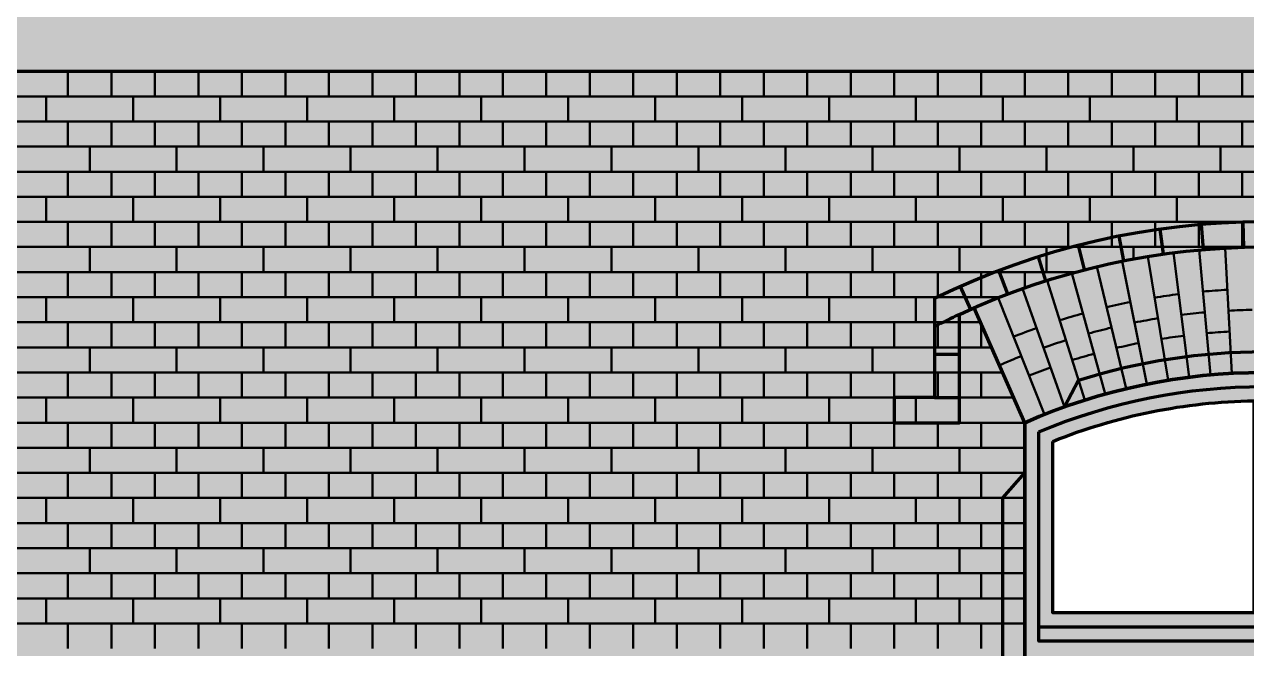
# Model space of a CAD drawing. Header units: millimetres. Extents: x 26 to 140, y 301 to 425.
# Drawn here: x 60.05 to 90.49, y 354.5 to 370.04 of the extents above; entities that cross this region are included whole.
import ezdxf

# ---------------------------------------------------------------- set-up
doc = ezdxf.new("R2010")
doc.units = ezdxf.units.MM
doc.linetypes.add('Volllinie', pattern=[0])
for name, color, linetype, lineweight, true_color in [('Fenster', 178, 'Continuous', 70, 0x000000), ('Rot', 178, 'Continuous', 70, 0x000000), ('Schwarz', 178, 'Continuous', 70, 0x000000), ('Zeichnung', 178, 'Continuous', 25, 0x000000)]:
    doc.layers.add(name, color=color, linetype=linetype, lineweight=lineweight, true_color=true_color)

# ---------------------------------------------------------------- blocks, each defined once
blk = doc.blocks.new('$GROUP$4')
at = {"layer": 'Fenster', "linetype": 'ByBlock', "lineweight": -2}
h = blk.add_hatch(color=0, dxfattribs=at)
edge = h.paths.add_edge_path(flags=0)
edge.add_arc((1.887321e-10, -6.075649656526845), 14.12569444517331, 91.01408768441712, 111.85463813492771, ccw=False)
edge.add_line((-0.2499999999950656, 8.047832334763697), (-0.24999999999505, 2.762544788655))
edge.add_line((-0.24999999999505, 2.762544788655), (-5.258333333335, 2.762544788655))
edge.add_line((-5.258333333335, 2.762544788655), (-5.258333333334998, 7.034848965262998))
edge = h.paths.add_edge_path(flags=0)
edge.add_arc((1.886842e-10, -6.075649656527265), 14.12569444517373, 68.1453618667224, 88.98591231707388, ccw=False)
edge.add_line((5.258333333334989, 7.034848965414406), (5.258333333335, 2.762544788655))
edge.add_line((5.258333333335, 2.762544788655), (0.2500000000049498, 2.762544788655))
edge.add_line((0.2500000000049498, 2.762544788655), (0.2500000000049594, 8.0478323347702))
h.paths.add_polyline_path([(-5.258333333335, 1.2125447886551), (-0.5999999999949601, 1.2125447886551), (-0.59999999999496, -7.549955211370701), (-5.258333333335, -7.5499552113707)], flags=0)
h.paths.add_polyline_path([(0.60000000000502, 1.2125447886551), (5.258333333335, 1.2125447886551), (5.258333333335, -7.549955211370701), (0.6000000000050196, -7.5499552113707)], flags=0)
edge = h.paths.add_edge_path(flags=0)
edge.add_line((-5.958333333335, -8.7499552113707), (5.958333333335, -8.7499552113707))
edge.add_line((5.958333333335, -8.7499552113707), (5.9583333333256, 7.500044788799901))
edge.add_arc((4.08972e-11, -6.075649659124306), 14.82569444755184, 66.30346752874787, 113.6965324714537)
edge.add_line((-5.958333333267677, 7.500044788724518), (-5.958333333335, -8.749955211370702))
at = {"layer": 'Fenster', "color": 0, "linetype": 'ByBlock', "lineweight": -2, "flags": 128}
for points in [[(-5.958333333335, -8.7499552113707), (5.958333333335, -8.7499552113707), (5.9583333333256, 7.5000447887999, 0.20979020974032), (-5.9583333332438, 7.5000447886701)], [(-5.258333333335, 7.034848965263, -0.09118553228414), (-0.24999999999505, 8.0478323347637), (-0.24999999999505, 2.762544788655), (-5.258333333335, 2.762544788655)], [(0.25000000000495, 8.0478323347702, -0.09118553228344), (5.258333333335, 7.0348489654144), (5.258333333335, 2.762544788655), (0.25000000000495, 2.762544788655)]]:
    blk.add_lwpolyline(points, format="xyb", close=True, dxfattribs=at)
blk.add_lwpolyline([(-5.608333333335, 7.2694740555302, -0.20158764920949), (5.608333333335, 7.2694740556888), (5.608333333335, 2.0625447886551), (-5.608333333335, 2.0625447886551), (-5.608333333335, 7.2694740555302)], format="xyb", dxfattribs=at)
at = {"layer": 'Fenster', "flags": 128}
for points in [[(-5.608333333335, 2.4125447886551), (5.608333333335, 2.4125447886551)], [(-5.608333333335, -7.8999552113708), (-0.24999999999505, -7.8999552113708)], [(0.25000000000495, -7.8999552113708), (5.608333333335, -7.8999552113708)]]:
    blk.add_lwpolyline(points, dxfattribs=at)
at = {"layer": 'Fenster', "color": 0, "linetype": 'ByBlock', "lineweight": -2, "flags": 128}
for points in [[(-5.608333333335, 1.5625447886551), (-0.24999999999505, 1.5625447886551), (-0.24999999999505, -8.2499552113707), (-5.608333333335, -8.2499552113707), (-5.608333333335, 1.5625447886551)], [(0.25000000000495, 1.5625447886551), (5.608333333335, 1.5625447886551), (5.608333333335, -8.2499552113707), (0.25000000000495, -8.2499552113707), (0.25000000000495, 1.5625447886551)]]:
    blk.add_lwpolyline(points, dxfattribs=at)
for points in [[(-5.258333333335, 1.2125447886551), (-0.59999999999496, 1.2125447886551), (-0.59999999999496, -7.5499552113707), (-5.258333333335, -7.5499552113707)], [(0.60000000000502, 1.2125447886551), (5.258333333335, 1.2125447886551), (5.258333333335, -7.5499552113707), (0.60000000000502, -7.5499552113707)]]:
    blk.add_lwpolyline(points, close=True, dxfattribs=at)
blk = doc.blocks.new('$GROUP$b')
at = {"layer": 'Rot'}
h = blk.add_hatch(color=256, dxfattribs=at)
edge = h.paths.add_edge_path(flags=0)
edge.add_line((-9.2083333333336, -2.4999313436065), (-7.5833333333346, -2.4999313436065))
edge.add_line((-7.5833333333346, -2.4999313436065), (-7.5833333333346, 0.1946073569635298))
edge.add_arc((1e-15, -16.07562578795034), 17.9506944443472, 65.0104168894481, 114.9895831105519, ccw=False)
edge.add_line((7.583333333334608, 0.1946073569635232), (7.5833333333346, -2.4999313436065))
edge.add_line((7.5833333333346, -2.4999313436065), (9.2083333333336, -2.4999313436065))
edge.add_line((9.2083333333336, -2.4999313436065), (9.2083333333336, -1.8749313436165))
edge.add_line((9.2083333333336, -1.8749313436165), (8.2083333333346, -1.8749313436065))
edge.add_line((8.2083333333346, -1.8749313436065), (8.2083333333346, 0.5880979249035401))
edge.add_arc((-3.1e-15, -16.0756257879507), 18.57569444434417, 63.77574316589259, 116.2242568340938)
edge.add_line((-8.208333333332625, 0.5880979249095049), (-8.2083333333346, 0.58810022902352))
edge.add_line((-8.2083333333346, 0.58810022902352), (-8.2083333333346, -1.8749313436065))
edge.add_line((-8.2083333333346, -1.8749313436065), (-9.2083333333336, -1.8749313436165))
edge.add_line((-9.2083333333336, -1.8749313436165), (-9.2083333333336, -2.4999313436065))
at = {"layer": 'Schwarz', "color": 0, "linetype": 'ByBlock', "lineweight": -2, "flags": 128}
blk.add_lwpolyline([(-9.2083333333336, -2.4999313436065), (-7.5833333333346, -2.4999313436065), (-7.5833333333346, 0.19460735696353, -0.22159929223293), (7.5833333333346, 0.19460735696353), (7.5833333333346, -2.4999313436065), (9.2083333333336, -2.4999313436065), (9.2083333333336, -1.8749313436165), (8.2083333333346, -1.8749313436065), (8.2083333333346, 0.58809792490354, 0.23293044444483), (-8.2083333333346, 0.58809792491353), (-8.2083333333346, 0.58810022902352), (-8.2083333333346, -1.8749313436065), (-9.2083333333336, -1.8749313436165)], format="xyb", close=True, dxfattribs=at)
for points in [[(-0.5014182995316, 1.8680642094635), (-0.5188764785546, 2.4928203314635)], [(0.5014182151289, 1.8680613629735), (0.5188764735295, 2.4928203316035)], [(-3.4880527543116, 1.5329192637535), (-3.6094986977316, 2.1460081464935)], [(-2.4992713901446, 1.7002286880435), (-2.5862902936706, 2.3191432132235)], [(-1.5026897616166, 1.8120591553235), (-1.5550100019626, 2.4348676680135)], [(1.5026896867976, 1.8120583224235), (1.5550099969799, 2.4348676684335)], [(2.4992716615365, 1.7002306526335), (2.5862902887711, 2.3191432139135)], [(3.4880530754123, 1.5329209089635), (3.6094986929555, 2.1460081474335)], [(-4.4659478398006, 1.3106530579335), (-4.6214417507956, 1.9160028274235)], [(4.4659481736537, 1.3106543761435), (4.6214417461824, 1.9160028286135)], [(-5.4299046085546, 1.0341237676235), (-5.6189611490046, 1.6298451093635)], [(5.4299036767874, 1.0341208463935), (5.6189611445908, 1.6298451107635)], [(-6.3769145242676, 0.70419444644352), (-6.5989436051486, 1.2884280989035)], [(6.3769147684554, 0.70419510114353), (6.5989436009679, 1.2884281004935)], [(-7.3040219421016, 0.32189481095352), (-7.5583305653266, 0.89281736853353)], [(7.304020237008, 0.32189099320352), (7.5583305614099, 0.89281737028352)], [(-8.2083333333346, -0.79159801027647), (-7.5833333333346, -0.79159801027647)], [(7.5833333333346, -0.79159801027647), (8.2083333333346, -0.79159801027647)], [(-8.2083333333346, -1.8749313436065), (-7.5833333333346, -1.8749313436065)], [(8.2083333333346, -1.8749313436065), (7.5833333333346, -1.8749313436065)]]:
    blk.add_lwpolyline(points, dxfattribs=at)
for points in [[(-7.5833333333346, 0.19460735696353, 0.0096937379801), (-8.2083333333343, -0.11158197307712)], [(8.2083333333343, -0.11158197307717, 0.0096937379801), (7.5833333333346, 0.19460735696353)]]:
    blk.add_lwpolyline(points, format="xyb", dxfattribs=at)

msp = doc.modelspace()

# ---------------------------------------------------------------- hatches: boundary and pattern name
at = {"layer": 'Rot', "linetype": 'Volllinie', "lineweight": 70, "true_color": 0xcc3300}
h = msp.add_hatch(color=22, dxfattribs=at)
edge = h.paths.add_edge_path(flags=0)
edge.add_line((84.96596666661401, 343.87500000001), (84.96596666661401, 360.12500000001))
edge.add_arc((90.92429999992899, 346.5493055556329), 14.82569444438, 66.30346752314699, 113.6965324768685, ccw=False)
edge.add_line((96.88263333324215, 360.1250000000158), (96.88263333328399, 343.87500000001))
edge.add_line((96.88263333328399, 343.87500000001), (84.96596666661401, 343.87500000001))
edge = h.paths.add_edge_path(flags=0)
edge.add_line((87.13263333328399, 377.91666666668), (87.13263333328399, 393.54166666668))
edge.add_arc((90.924299999949, 382.3527777783834), 11.81388888832744, 71.27961839525898, 108.72038160474091, ccw=False)
edge.add_line((94.71596666661402, 393.54166666668), (94.71596666661401, 377.91666666668))
edge.add_line((94.71596666661401, 377.91666666668), (87.13263333328399, 377.91666666668))
edge = h.paths.add_edge_path(flags=0)
edge.add_line((82.25763333328399, 404.16666666671), (82.25763333328399, 411.97916666672))
edge.add_arc((85.236799999944, 405.1913194445243), 7.41284722219529, 66.30346752313602, 113.69653247686401, ccw=False)
edge.add_line((88.215966666604, 411.9791666667201), (88.215966666604, 404.16666666671))
edge.add_line((88.215966666604, 404.16666666671), (82.25763333328399, 404.16666666671))
edge = h.paths.add_edge_path(flags=0)
edge.add_line((92.54929999994397, 404.1666666667), (92.54929999994397, 411.97916666671))
edge.add_arc((95.52846666661898, 405.1913194445719), 7.412847222148506, 66.30346752285061, 113.69653247714939, ccw=False)
edge.add_line((98.507633333294, 411.9791666667099), (98.507633333294, 404.1666666667))
edge.add_line((98.507633333294, 404.1666666667), (92.54929999994397, 404.1666666667))
h.paths.add_polyline_path([(41.63263333328399, 336.54166666667), (140.215966666614, 336.54166666667), (140.215966666614, 404.16666666662), (105.007633333294, 404.16666666662), (105.007633333294, 415.41666666666), (95.63263333314399, 424.79166666681), (85.13263333339398, 424.79166666681), (75.757633333294, 415.41666666666), (75.757633333294, 404.16666666662), (41.63263333328399, 404.16666666662)], flags=0)

# ---------------------------------------------------------------- linework, layer by layer
at = {"layer": 'Schwarz', "flags": 128}
msp.add_lwpolyline([(41.63263333328399, 368.87500000003), (140.215966666614, 368.87500000003)], dxfattribs=at)
at = {"layer": 'Schwarz', "color": 178, "linetype": 'Volllinie', "lineweight": 70, "ltscale": 2.8, "true_color": 0x000000, "flags": 128}
msp.add_lwpolyline([(84.96596666664402, 360.12500000001), (83.710053040704, 362.98652161696)], dxfattribs=at)
at = {"layer": 'Schwarz', "color": 178, "linetype": 'Volllinie', "lineweight": 70, "true_color": 0x000000, "flags": 128}
msp.add_lwpolyline([(85.95699545982399, 360.51809581692), (86.305722338664, 361.18435441852, -0.15404719098515), (95.54287766189401, 361.18435441833), (95.89160454040399, 360.51809581683)], format="xyb", dxfattribs=at)
at = {"layer": 'Schwarz', "flags": 128}
msp.add_lwpolyline([(84.96596666661401, 343.87500000001), (84.96596666661401, 360.12500000001, -0.2097902097905), (96.88263333324397, 360.12500000002), (96.88263333328399, 343.87500000001)], format="xyb", close=True, dxfattribs=at)
at = {"layer": 'Schwarz', "color": 178, "linetype": 'Volllinie', "lineweight": 70, "true_color": 0x000000, "flags": 128}
msp.add_lwpolyline([(84.96596666661401, 345.12500000001), (84.42429999995397, 345.75000000001), (84.42429999995397, 358.25000000002), (84.96596666661401, 358.87500000001)], dxfattribs=at)
at = {"layer": 'Zeichnung', "color": 1, "linetype": 'Volllinie', "lineweight": 50, "true_color": 0xff0000, "flags": 128}
for points in [[(61.13263333328399, 368.25000000002), (61.13263333328399, 368.87500000003)], [(62.21596666661401, 368.25000000002), (62.21596666661401, 368.87500000003)], [(63.29929999994397, 368.25000000002), (63.29929999994397, 368.87500000003)], [(64.38263333328399, 368.25000000002), (64.38263333328399, 368.87500000003)], [(65.46596666661401, 368.25000000002), (65.46596666661401, 368.87500000003)], [(66.54929999995397, 368.25000000002), (66.54929999995397, 368.87500000003)], [(67.63263333328399, 368.25000000002), (67.63263333328399, 368.87500000003)], [(68.71596666661401, 368.25000000002), (68.71596666661401, 368.87500000003)], [(69.79929999995397, 368.25000000002), (69.79929999995397, 368.87500000003)], [(70.88263333328399, 368.25000000002), (70.88263333328399, 368.87500000003)], [(71.96596666661401, 368.25000000002), (71.96596666661401, 368.87500000003)], [(73.04929999995397, 368.25000000002), (73.04929999995397, 368.87500000003)], [(74.13263333328399, 368.25000000002), (74.13263333328399, 368.87500000003)], [(75.21596666661401, 368.25000000002), (75.21596666661401, 368.87500000003)], [(76.29929999995397, 368.25000000002), (76.29929999995397, 368.87500000003)], [(77.38263333328399, 368.25000000002), (77.38263333328399, 368.87500000003)], [(78.46596666661401, 368.25000000002), (78.46596666661401, 368.87500000003)], [(79.54929999995397, 368.25000000002), (79.54929999995397, 368.87500000003)], [(80.63263333328399, 368.25000000002), (80.63263333328399, 368.87500000003)], [(81.71596666661401, 368.25000000002), (81.71596666661401, 368.87500000003)], [(82.79929999995397, 368.25000000002), (82.79929999995397, 368.87500000003)], [(83.88263333328399, 368.25000000002), (83.88263333328399, 368.87500000003)], [(84.96596666661401, 368.25000000002), (84.96596666661401, 368.87500000003)], [(86.04929999995397, 368.25000000002), (86.04929999995397, 368.87500000003)], [(87.13263333328399, 368.25000000002), (87.13263333328399, 368.87500000003)], [(88.21596666661401, 368.25000000002), (88.21596666661401, 368.87500000003)], [(89.29929999995397, 368.25000000002), (89.29929999995397, 368.87500000003)], [(90.38263333328399, 368.25000000002), (90.38263333328399, 368.87500000003)], [(140.215966666614, 368.25000000002), (41.63263333328399, 368.25000000002)], [(60.59096666661401, 368.25000000002), (60.59096666661401, 367.62500000002)], [(62.75763333328399, 368.25000000002), (62.75763333328399, 367.62500000002)], [(64.92429999995397, 368.25000000002), (64.92429999995397, 367.62500000002)], [(67.09096666661401, 368.25000000002), (67.09096666661401, 367.62500000002)], [(69.25763333328399, 368.25000000002), (69.25763333328399, 367.62500000002)], [(71.42429999995397, 368.25000000002), (71.42429999995397, 367.62500000002)], [(73.59096666661401, 368.25000000002), (73.59096666661401, 367.62500000002)], [(75.75763333328399, 368.25000000002), (75.75763333328399, 367.62500000002)], [(77.92429999995397, 368.25000000002), (77.92429999995397, 367.62500000002)], [(80.09096666661401, 368.25000000002), (80.09096666661401, 367.62500000002)], [(82.25763333328399, 368.25000000002), (82.25763333328399, 367.62500000002)], [(84.42429999995397, 368.25000000002), (84.42429999995397, 367.62500000002)], [(86.59096666661401, 368.25000000002), (86.59096666661401, 367.62500000002)], [(88.75763333328399, 368.25000000002), (88.75763333328399, 367.62500000002)], [(41.63263333328399, 367.62500000002), (140.215966666614, 367.62500000002)], [(61.13263333328399, 367.00000000002), (61.13263333328399, 367.62500000002)], [(62.21596666661401, 367.00000000002), (62.21596666661401, 367.62500000002)], [(63.29929999994397, 367.00000000002), (63.29929999994397, 367.62500000002)], [(64.38263333328399, 367.00000000003), (64.38263333328399, 367.62500000002)], [(65.46596666661401, 367.00000000003), (65.46596666661401, 367.62500000002)], [(66.54929999995397, 367.00000000003), (66.54929999995397, 367.62500000002)], [(67.63263333328399, 367.00000000003), (67.63263333328399, 367.62500000002)], [(68.71596666661401, 367.00000000003), (68.71596666661401, 367.62500000002)], [(69.79929999995397, 367.00000000003), (69.79929999995397, 367.62500000002)], [(70.88263333328399, 367.00000000003), (70.88263333328399, 367.62500000002)], [(71.96596666661401, 367.00000000003), (71.96596666661401, 367.62500000002)], [(73.04929999995397, 367.00000000003), (73.04929999995397, 367.62500000002)], [(74.13263333328399, 367.00000000003), (74.13263333328399, 367.62500000002)], [(75.21596666661401, 367.00000000003), (75.21596666661401, 367.62500000002)], [(76.29929999995397, 367.00000000003), (76.29929999995397, 367.62500000002)], [(77.38263333328399, 367.00000000003), (77.38263333328399, 367.62500000002)], [(78.46596666661401, 367.00000000003), (78.46596666661401, 367.62500000002)], [(79.54929999995397, 367.00000000002), (79.54929999995397, 367.62500000002)], [(80.63263333328399, 367.00000000002), (80.63263333328399, 367.62500000002)], [(81.71596666661401, 367.00000000002), (81.71596666661401, 367.62500000002)], [(82.79929999995397, 367.00000000003), (82.79929999995397, 367.62500000002)], [(83.88263333328399, 367.00000000003), (83.88263333328399, 367.62500000002)], [(84.96596666661401, 367.00000000002), (84.96596666661401, 367.62500000002)], [(86.04929999995397, 367.00000000002), (86.04929999995397, 367.62500000002)], [(87.13263333328399, 367.00000000002), (87.13263333328399, 367.62500000002)], [(88.21596666661401, 367.00000000002), (88.21596666661401, 367.62500000002)], [(89.29929999995397, 367.00000000002), (89.29929999995397, 367.62500000002)], [(90.38263333328399, 367.00000000002), (90.38263333328399, 367.62500000002)], [(41.63263333328399, 367.00000000002), (140.215966666614, 367.00000000002)], [(61.67429999994397, 367.00000000002), (61.67429999994397, 366.37500000002)], [(63.84096666661401, 367.00000000002), (63.84096666661401, 366.37500000002)], [(66.00763333328399, 367.00000000002), (66.00763333328399, 366.37500000002)], [(68.17429999994397, 367.00000000002), (68.17429999994397, 366.37500000002)], [(70.34096666661401, 367.00000000002), (70.34096666661401, 366.37500000002)], [(72.50763333328399, 367.00000000002), (72.50763333328399, 366.37500000002)], [(74.67429999994397, 367.00000000002), (74.67429999994397, 366.37500000002)], [(76.84096666661401, 367.00000000002), (76.84096666661401, 366.37500000002)], [(79.00763333328399, 367.00000000002), (79.00763333328399, 366.37500000002)], [(81.17429999994397, 367.00000000002), (81.17429999994397, 366.37500000002)], [(83.34096666661401, 367.00000000002), (83.34096666661401, 366.37500000002)], [(85.50763333328399, 367.00000000002), (85.50763333328399, 366.37500000001)], [(87.67429999994397, 367.00000000002), (87.67429999994397, 366.37500000001)], [(89.84096666661401, 367.00000000002), (89.84096666661401, 366.37500000001)], [(41.63263333328399, 366.37500000002), (140.215966666614, 366.37500000002)], [(61.13263333328399, 365.75000000002), (61.13263333328399, 366.37500000002)], [(62.21596666661401, 365.75000000002), (62.21596666661401, 366.37500000002)], [(63.29929999994397, 365.75000000002), (63.29929999994397, 366.37500000002)], [(64.38263333328399, 365.75000000002), (64.38263333328399, 366.37500000002)], [(65.46596666661401, 365.75000000002), (65.46596666661401, 366.37500000002)], [(66.54929999995397, 365.75000000002), (66.54929999995397, 366.37500000002)], [(67.63263333328399, 365.75000000002), (67.63263333328399, 366.37500000002)], [(68.71596666661401, 365.75000000002), (68.71596666661401, 366.37500000002)], [(69.79929999995397, 365.75000000002), (69.79929999995397, 366.37500000002)], [(70.88263333328399, 365.75000000002), (70.88263333328399, 366.37500000002)], [(71.96596666661401, 365.75000000002), (71.96596666661401, 366.37500000002)], [(73.04929999995397, 365.75000000002), (73.04929999995397, 366.37500000002)], [(74.13263333328399, 365.75000000002), (74.13263333328399, 366.37500000002)], [(75.21596666661401, 365.75000000002), (75.21596666661401, 366.37500000002)], [(76.29929999995397, 365.75000000002), (76.29929999995397, 366.37500000002)], [(77.38263333328399, 365.75000000002), (77.38263333328399, 366.37500000002)], [(78.46596666661401, 365.75000000002), (78.46596666661401, 366.37500000002)], [(79.54929999995397, 365.75000000002), (79.54929999995397, 366.37500000002)], [(80.63263333328399, 365.75000000002), (80.63263333328399, 366.37500000002)], [(81.71596666661401, 365.75000000002), (81.71596666661401, 366.37500000002)], [(82.79929999995397, 365.75000000002), (82.79929999995397, 366.37500000002)], [(83.88263333328399, 365.75000000002), (83.88263333328399, 366.37500000002)], [(84.96596666661401, 365.75000000002), (84.96596666661401, 366.37500000002)], [(86.04929999995397, 365.75000000002), (86.04929999995397, 366.37500000002)], [(87.13263333328399, 365.75000000002), (87.13263333328399, 366.37500000002)], [(88.21596666661401, 365.75000000002), (88.21596666661401, 366.37500000002)], [(89.29929999995397, 365.75000000002), (89.29929999995397, 366.37500000002)], [(90.38263333328399, 365.75000000002), (90.38263333328399, 366.37500000002)], [(140.215966666614, 365.75000000002), (41.63263333328399, 365.75000000002)], [(60.59096666661401, 365.75000000002), (60.59096666661401, 365.12500000002)], [(62.75763333328399, 365.75000000002), (62.75763333328399, 365.12500000002)], [(64.92429999995397, 365.75000000002), (64.92429999995397, 365.12500000002)], [(67.09096666661401, 365.75000000002), (67.09096666661401, 365.12500000002)], [(69.25763333328399, 365.75000000002), (69.25763333328399, 365.12500000002)], [(71.42429999995397, 365.75000000002), (71.42429999995397, 365.12500000002)], [(73.59096666661401, 365.75000000002), (73.59096666661401, 365.12500000002)], [(75.75763333328399, 365.75000000002), (75.75763333328399, 365.12500000002)], [(77.92429999995397, 365.75000000002), (77.92429999995397, 365.12500000002)], [(80.09096666661401, 365.75000000002), (80.09096666661401, 365.12500000002)], [(82.25763333328399, 365.75000000002), (82.25763333328399, 365.12500000002)], [(84.42429999995397, 365.75000000002), (84.42429999995397, 365.12500000002)], [(86.59096666661401, 365.75000000002), (86.59096666661401, 365.12500000002)], [(88.75763333328399, 365.75000000002), (88.75763333328399, 365.12500000002)], [(41.63263333328399, 365.12500000002), (140.215966666614, 365.12500000002)], [(61.13263333328399, 364.50000000002), (61.13263333328399, 365.12500000002)], [(62.21596666661401, 364.50000000002), (62.21596666661401, 365.12500000002)], [(63.29929999994397, 364.50000000002), (63.29929999994397, 365.12500000002)], [(64.38263333328399, 364.50000000002), (64.38263333328399, 365.12500000002)], [(65.46596666661401, 364.50000000002), (65.46596666661401, 365.12500000002)], [(66.54929999995397, 364.50000000002), (66.54929999995397, 365.12500000002)], [(67.63263333328399, 364.50000000002), (67.63263333328399, 365.12500000002)], [(68.71596666661401, 364.50000000002), (68.71596666661401, 365.12500000002)], [(69.79929999995397, 364.50000000002), (69.79929999995397, 365.12500000003)], [(70.88263333328399, 364.50000000002), (70.88263333328399, 365.12500000003)], [(71.96596666661401, 364.50000000002), (71.96596666661401, 365.12500000003)], [(73.04929999995397, 364.50000000002), (73.04929999995397, 365.12500000003)], [(74.13263333328399, 364.50000000002), (74.13263333328399, 365.12500000003)], [(75.21596666661401, 364.50000000002), (75.21596666661401, 365.12500000003)], [(76.29929999995397, 364.50000000002), (76.29929999995397, 365.12500000003)], [(77.38263333328399, 364.50000000002), (77.38263333328399, 365.12500000003)], [(78.46596666661401, 364.50000000002), (78.46596666661401, 365.12500000003)], [(79.54929999995397, 364.50000000002), (79.54929999995397, 365.12500000002)], [(80.63263333328399, 364.50000000002), (80.63263333328399, 365.12500000002)], [(81.71596666661401, 364.50000000002), (81.71596666661401, 365.12500000002)], [(82.79929999995397, 364.50000000002), (82.79929999995397, 365.12500000002)], [(83.88263333328399, 364.50000000002), (83.88263333328399, 365.12500000002)], [(84.96596666661401, 364.50000000002), (84.96596666661401, 365.12500000003)], [(86.04929999995397, 364.50000000002), (86.04929999995397, 365.12500000003)], [(87.13263333328399, 364.50000000002), (87.13263333328399, 365.12500000003)], [(88.21596666661401, 364.50000000002), (88.21596666661401, 365.12500000003)], [(89.29929999995397, 364.50000000002), (89.29929999995397, 365.12500000003)], [(90.38263333328399, 364.50000000002), (90.38263333328399, 365.12500000003)], [(41.63263333328399, 364.50000000002), (140.215966666614, 364.50000000002)], [(61.67429999994397, 364.50000000002), (61.67429999994397, 363.87500000002)], [(63.84096666661401, 364.50000000002), (63.84096666661401, 363.87500000002)], [(66.00763333328399, 364.50000000002), (66.00763333328399, 363.87500000002)], [(68.17429999994397, 364.50000000002), (68.17429999994397, 363.87500000002)], [(70.34096666661401, 364.50000000002), (70.34096666661401, 363.87500000002)], [(72.50763333328399, 364.50000000002), (72.50763333328399, 363.87500000002)], [(74.67429999994397, 364.50000000002), (74.67429999994397, 363.87500000002)], [(76.84096666661401, 364.50000000002), (76.84096666661401, 363.87500000002)], [(79.00763333328399, 364.50000000002), (79.00763333328399, 363.87500000002)], [(81.17429999994397, 364.50000000002), (81.17429999994397, 363.87500000002)], [(83.34096666661401, 364.50000000002), (83.34096666661401, 363.87500000002)], [(85.50763333328399, 364.50000000001), (85.50763333328399, 363.87500000001)], [(87.67429999994397, 364.50000000002), (87.67429999994397, 364.20340125256)], [(89.59312870494398, 361.31511176299), (89.31254020877401, 364.42749510077)], [(89.84096666661401, 364.50000000002), (89.84096666661401, 364.46728543165)], [(90.12490768326398, 361.35343294236), (89.95640960723398, 364.47388697959)], [(88.010858876714, 361.0859118043), (87.39675462506398, 364.14998323191)], [(88.53542000644399, 361.18126872163), (88.03188461302398, 364.26543843687)], [(89.06307062954397, 361.25770293602), (88.670755217014, 364.35798228771)], [(41.63263333328399, 363.87500000002), (86.22851215692401, 363.87500000002)], [(61.13263333328399, 363.25000000002), (61.13263333328399, 363.87500000002)], [(62.21596666661401, 363.25000000002), (62.21596666661401, 363.87500000002)], [(63.29929999994397, 363.25000000002), (63.29929999994397, 363.87500000002)], [(64.38263333328399, 363.25000000002), (64.38263333328399, 363.87500000002)], [(65.46596666661401, 363.25000000002), (65.46596666661401, 363.87500000002)], [(66.54929999995397, 363.25000000002), (66.54929999995397, 363.87500000002)], [(67.63263333328399, 363.25000000002), (67.63263333328399, 363.87500000002)], [(68.71596666661401, 363.25000000002), (68.71596666661401, 363.87500000002)], [(69.79929999995397, 363.25000000002), (69.79929999995397, 363.87500000002)], [(70.88263333328399, 363.25000000002), (70.88263333328399, 363.87500000002)], [(71.96596666661401, 363.25000000002), (71.96596666661401, 363.87500000002)], [(73.04929999995397, 363.25000000002), (73.04929999995397, 363.87500000002)], [(74.13263333328399, 363.25000000002), (74.13263333328399, 363.87500000002)], [(75.21596666661401, 363.25000000003), (75.21596666661401, 363.87500000002)], [(76.29929999995397, 363.25000000003), (76.29929999995397, 363.87500000002)], [(77.38263333328399, 363.25000000003), (77.38263333328399, 363.87500000002)], [(78.46596666661401, 363.25000000003), (78.46596666661401, 363.87500000002)], [(79.54929999995397, 363.25000000002), (79.54929999995397, 363.87500000002)], [(80.63263333328399, 363.25000000002), (80.63263333328399, 363.87500000002)], [(81.71596666661401, 363.25000000002), (81.71596666661401, 363.87500000002)], [(82.79929999995397, 363.25000000002), (82.79929999995397, 363.87500000002)], [(83.88263333328399, 363.25000000002), (83.88263333328399, 363.87500000002)], [(84.96596666661401, 363.87500000002), (84.96596666661401, 363.4823242922)], [(86.97371324385398, 360.83894924088), (86.140996097494, 363.85096544169)], [(87.49006429570397, 360.97176104731), (86.76618662459401, 364.01176598347)], [(86.46246950801401, 360.68766417081), (85.52199157120401, 363.66778956201)], [(84.342906400814, 363.25000000002), (41.63263333328399, 363.25000000002)], [(60.59096666661401, 363.25000000002), (60.59096666661401, 362.62500000002)], [(62.75763333328399, 363.25000000002), (62.75763333328399, 362.62500000002)], [(64.92429999995397, 363.25000000002), (64.92429999995397, 362.62500000002)], [(67.09096666661401, 363.25000000002), (67.09096666661401, 362.62500000002)], [(69.25763333328399, 363.25000000002), (69.25763333328399, 362.62500000002)], [(71.42429999995397, 363.25000000002), (71.42429999995397, 362.62500000002)], [(73.59096666661401, 363.25000000002), (73.59096666661401, 362.62500000002)], [(75.75763333328399, 363.25000000002), (75.75763333328399, 362.62500000002)], [(77.92429999995397, 363.25000000002), (77.92429999995397, 362.62500000002)], [(80.09096666661401, 363.25000000002), (80.09096666661401, 362.62500000002)], [(82.25763333328399, 363.25000000002), (82.25763333328399, 362.62500000002)], [(85.457948377214, 360.33045412113), (84.30573358017398, 363.23528798349)], [(85.95699545982399, 360.51809581692), (84.90997356507398, 363.46247523404)], [(41.63263333328399, 362.62500000002), (83.86872384091401, 362.62500000002)], [(61.13263333328399, 362.00000000002), (61.13263333328399, 362.62500000002)], [(62.21596666661401, 362.00000000002), (62.21596666661401, 362.62500000002)], [(63.29929999994397, 362.00000000002), (63.29929999994397, 362.62500000002)], [(64.38263333328399, 362.00000000002), (64.38263333328399, 362.62500000002)], [(65.46596666661401, 362.00000000002), (65.46596666661401, 362.62500000002)], [(66.54929999995397, 362.00000000002), (66.54929999995397, 362.62500000002)], [(67.63263333328399, 362.00000000002), (67.63263333328399, 362.62500000002)], [(68.71596666661401, 362.00000000002), (68.71596666661401, 362.62500000002)], [(69.79929999995397, 362.00000000002), (69.79929999995397, 362.62500000002)], [(70.88263333328399, 362.00000000002), (70.88263333328399, 362.62500000002)], [(71.96596666661401, 362.00000000002), (71.96596666661401, 362.62500000002)], [(73.04929999995397, 362.00000000002), (73.04929999995397, 362.62500000002)], [(74.13263333328399, 362.00000000002), (74.13263333328399, 362.62500000002)], [(75.21596666661401, 362.00000000002), (75.21596666661401, 362.62500000002)], [(76.29929999995397, 362.00000000002), (76.29929999995397, 362.62500000002)], [(77.38263333328399, 362.00000000002), (77.38263333328399, 362.62500000002)], [(78.46596666661401, 362.00000000002), (78.46596666661401, 362.62500000002)], [(79.54929999995397, 362.00000000002), (79.54929999995397, 362.62500000002)], [(80.63263333328399, 362.00000000002), (80.63263333328399, 362.62500000002)], [(81.71596666661401, 362.00000000002), (81.71596666661401, 362.62500000002)], [(82.79929999995397, 362.00000000002), (82.79929999995397, 362.62500000002)], [(83.88263333328399, 362.00000000002), (83.88263333328399, 362.59330808087)], [(41.63263333328399, 362.00000000002), (84.14303454734397, 362.00000000002)], [(61.67429999994397, 362.00000000002), (61.67429999994397, 361.37500000002)], [(63.84096666661401, 362.00000000002), (63.84096666661401, 361.37500000002)], [(66.00763333328399, 362.00000000002), (66.00763333328399, 361.37500000002)], [(68.17429999994397, 362.00000000002), (68.17429999994397, 361.37500000002)], [(70.34096666661401, 362.00000000002), (70.34096666661401, 361.37500000002)], [(72.50763333328399, 362.00000000002), (72.50763333328399, 361.37500000002)], [(74.67429999994397, 362.00000000002), (74.67429999994397, 361.37500000002)], [(76.84096666661401, 362.00000000002), (76.84096666661401, 361.37500000002)], [(79.00763333328399, 362.00000000002), (79.00763333328399, 361.37500000002)], [(81.17429999994397, 362.00000000002), (81.17429999994397, 361.37500000002)], [(83.34096666661401, 362.00000000002), (83.34096666661401, 361.37500000002)], [(41.63263333328399, 361.37500000002), (84.41734525377399, 361.37500000002)], [(61.13263333328399, 360.75000000001), (61.13263333328399, 361.37500000002)], [(62.21596666661401, 360.75000000001), (62.21596666661401, 361.37500000002)], [(63.29929999994397, 360.75000000001), (63.29929999994397, 361.37500000002)], [(64.38263333328399, 360.75000000002), (64.38263333328399, 361.37500000002)], [(65.46596666661401, 360.75000000002), (65.46596666661401, 361.37500000002)], [(66.54929999995397, 360.75000000002), (66.54929999995397, 361.37500000002)], [(67.63263333328399, 360.75000000002), (67.63263333328399, 361.37500000002)], [(68.71596666661401, 360.75000000002), (68.71596666661401, 361.37500000002)], [(69.79929999995397, 360.75000000002), (69.79929999995397, 361.37500000002)], [(70.88263333328399, 360.75000000002), (70.88263333328399, 361.37500000002)], [(71.96596666661401, 360.75000000002), (71.96596666661401, 361.37500000002)], [(73.04929999995397, 360.75000000002), (73.04929999995397, 361.37500000002)], [(74.13263333328399, 360.75000000002), (74.13263333328399, 361.37500000002)], [(75.21596666661401, 360.75000000002), (75.21596666661401, 361.37500000002)], [(76.29929999995397, 360.75000000002), (76.29929999995397, 361.37500000002)], [(77.38263333328399, 360.75000000002), (77.38263333328399, 361.37500000002)], [(78.46596666661401, 360.75000000002), (78.46596666661401, 361.37500000002)], [(79.54929999995397, 360.75000000001), (79.54929999995397, 361.37500000002)], [(80.63263333328399, 360.75000000001), (80.63263333328399, 361.37500000002)], [(81.71596666661401, 360.75000000001), (81.71596666661401, 361.37500000002)], [(82.79929999995397, 360.75000000002), (82.79929999995397, 361.37500000002)], [(83.88263333328399, 360.75000000002), (83.88263333328399, 361.37500000002)], [(84.691655960204, 360.75000000002), (41.63263333328399, 360.75000000002)], [(60.59096666661401, 360.75000000001), (60.59096666661401, 360.12500000002)], [(62.75763333328399, 360.75000000001), (62.75763333328399, 360.12500000002)], [(64.92429999995397, 360.75000000001), (64.92429999995397, 360.12500000002)], [(67.09096666661401, 360.75000000001), (67.09096666661401, 360.12500000002)], [(69.25763333328399, 360.75000000001), (69.25763333328399, 360.12500000002)], [(71.42429999995397, 360.75000000001), (71.42429999995397, 360.12500000002)], [(73.59096666661401, 360.75000000001), (73.59096666661401, 360.12500000002)], [(75.75763333328399, 360.75000000001), (75.75763333328399, 360.12500000002)], [(77.92429999995397, 360.75000000001), (77.92429999995397, 360.12500000002)], [(80.09096666661401, 360.75000000001), (80.09096666661401, 360.12500000002)], [(82.25763333328399, 360.75000000001), (82.25763333328399, 360.12500000002)], [(83.34096666661401, 360.75000000001), (83.34096666661401, 360.12500000002)], [(41.63263333328399, 360.12500000002), (84.96596666661401, 360.12500000002)], [(61.13263333328399, 359.50000000002), (61.13263333328399, 360.12500000002)], [(62.21596666661401, 359.50000000002), (62.21596666661401, 360.12500000002)], [(63.29929999994397, 359.50000000002), (63.29929999994397, 360.12500000002)], [(64.38263333328399, 359.50000000002), (64.38263333328399, 360.12500000002)], [(65.46596666661401, 359.50000000002), (65.46596666661401, 360.12500000002)], [(66.54929999995397, 359.50000000002), (66.54929999995397, 360.12500000002)], [(67.63263333328399, 359.50000000002), (67.63263333328399, 360.12500000002)], [(68.71596666661401, 359.50000000002), (68.71596666661401, 360.12500000002)], [(69.79929999995397, 359.50000000002), (69.79929999995397, 360.12500000002)], [(70.88263333328399, 359.50000000002), (70.88263333328399, 360.12500000002)], [(71.96596666661401, 359.50000000002), (71.96596666661401, 360.12500000002)], [(73.04929999995397, 359.50000000002), (73.04929999995397, 360.12500000002)], [(74.13263333328399, 359.50000000002), (74.13263333328399, 360.12500000002)], [(75.21596666661401, 359.50000000002), (75.21596666661401, 360.12500000002)], [(76.29929999995397, 359.50000000002), (76.29929999995397, 360.12500000002)], [(77.38263333328399, 359.50000000002), (77.38263333328399, 360.12500000002)], [(78.46596666661401, 359.50000000002), (78.46596666661401, 360.12500000002)], [(79.54929999995397, 359.50000000002), (79.54929999995397, 360.12500000002)], [(80.63263333328399, 359.50000000002), (80.63263333328399, 360.12500000002)], [(81.71596666661401, 359.50000000002), (81.71596666661401, 360.12500000002)], [(82.79929999995397, 359.50000000002), (82.79929999995397, 360.12500000002)], [(83.88263333328399, 360.12500000002), (83.88263333328399, 359.50000000002)], [(41.63263333328399, 359.50000000002), (84.96596666661401, 359.50000000002)], [(61.67429999994397, 359.50000000002), (61.67429999994397, 358.87500000001)], [(63.84096666661401, 359.50000000002), (63.84096666661401, 358.87500000001)], [(66.00763333328399, 359.50000000002), (66.00763333328399, 358.87500000001)], [(68.17429999994397, 359.50000000002), (68.17429999994397, 358.87500000001)], [(70.34096666661401, 359.50000000002), (70.34096666661401, 358.87500000001)], [(72.50763333328399, 359.50000000002), (72.50763333328399, 358.87500000001)], [(74.67429999994397, 359.50000000002), (74.67429999994397, 358.87500000001)], [(76.84096666661401, 359.50000000002), (76.84096666661401, 358.87500000001)], [(79.00763333328399, 359.50000000002), (79.00763333328399, 358.87500000001)], [(81.17429999994397, 359.50000000002), (81.17429999994397, 358.87500000001)], [(83.34096666661401, 359.50000000002), (83.34096666661401, 358.87500000001)], [(41.63263333328399, 358.87500000001), (84.96596666661401, 358.87500000001)], [(61.13263333328399, 358.25000000002), (61.13263333328399, 358.87500000001)], [(62.21596666661401, 358.25000000002), (62.21596666661401, 358.87500000001)], [(63.29929999994397, 358.25000000002), (63.29929999994397, 358.87500000001)], [(64.38263333328399, 358.25000000002), (64.38263333328399, 358.87500000001)], [(65.46596666661401, 358.25000000002), (65.46596666661401, 358.87500000001)], [(66.54929999995397, 358.25000000002), (66.54929999995397, 358.87500000001)], [(67.63263333328399, 358.25000000002), (67.63263333328399, 358.87500000001)], [(68.71596666661401, 358.25000000002), (68.71596666661401, 358.87500000001)], [(69.79929999995397, 358.25000000002), (69.79929999995397, 358.87500000002)], [(70.88263333328399, 358.25000000002), (70.88263333328399, 358.87500000002)], [(71.96596666661401, 358.25000000002), (71.96596666661401, 358.87500000002)], [(73.04929999995397, 358.25000000002), (73.04929999995397, 358.87500000002)], [(74.13263333328399, 358.25000000002), (74.13263333328399, 358.87500000002)], [(75.21596666661401, 358.25000000002), (75.21596666661401, 358.87500000002)], [(76.29929999995397, 358.25000000002), (76.29929999995397, 358.87500000002)], [(77.38263333328399, 358.25000000002), (77.38263333328399, 358.87500000002)], [(78.46596666661401, 358.25000000002), (78.46596666661401, 358.87500000002)], [(79.54929999995397, 358.25000000002), (79.54929999995397, 358.87500000001)], [(80.63263333328399, 358.25000000002), (80.63263333328399, 358.87500000001)], [(81.71596666661401, 358.25000000002), (81.71596666661401, 358.87500000001)], [(82.79929999995397, 358.25000000002), (82.79929999995397, 358.87500000001)], [(83.88263333328399, 358.87500000002), (83.88263333328399, 358.25000000002)], [(84.96596666661401, 358.25000000002), (41.63263333328399, 358.25000000002)], [(60.59096666661401, 358.25000000002), (60.59096666661401, 357.62500000002)], [(62.75763333328399, 358.25000000002), (62.75763333328399, 357.62500000002)], [(64.92429999995397, 358.25000000002), (64.92429999995397, 357.62500000002)], [(67.09096666661401, 358.25000000002), (67.09096666661401, 357.62500000002)], [(69.25763333328399, 358.25000000002), (69.25763333328399, 357.62500000002)], [(71.42429999995397, 358.25000000002), (71.42429999995397, 357.62500000002)], [(73.59096666661401, 358.25000000002), (73.59096666661401, 357.62500000002)], [(75.75763333328399, 358.25000000002), (75.75763333328399, 357.62500000002)], [(77.92429999995397, 358.25000000002), (77.92429999995397, 357.62500000002)], [(80.09096666661401, 358.25000000002), (80.09096666661401, 357.62500000002)], [(82.25763333328399, 358.25000000002), (82.25763333328399, 357.62500000002)], [(83.34096666661401, 358.25000000002), (83.34096666661401, 357.62500000002)], [(41.63263333328399, 357.62500000002), (84.96596666661401, 357.62500000002)], [(61.13263333328399, 357.00000000001), (61.13263333328399, 357.62500000002)], [(62.21596666661401, 357.00000000001), (62.21596666661401, 357.62500000002)], [(63.29929999994397, 357.00000000001), (63.29929999994397, 357.62500000002)], [(64.38263333328399, 357.00000000001), (64.38263333328399, 357.62500000002)], [(65.46596666661401, 357.00000000001), (65.46596666661401, 357.62500000002)], [(66.54929999995397, 357.00000000001), (66.54929999995397, 357.62500000002)], [(67.63263333328399, 357.00000000001), (67.63263333328399, 357.62500000002)], [(68.71596666661401, 357.00000000001), (68.71596666661401, 357.62500000002)], [(69.79929999995397, 357.00000000001), (69.79929999995397, 357.62500000002)], [(70.88263333328399, 357.00000000001), (70.88263333328399, 357.62500000002)], [(71.96596666661401, 357.00000000001), (71.96596666661401, 357.62500000002)], [(73.04929999995397, 357.00000000001), (73.04929999995397, 357.62500000002)], [(74.13263333328399, 357.00000000001), (74.13263333328399, 357.62500000002)], [(75.21596666661401, 357.00000000002), (75.21596666661401, 357.62500000002)], [(76.29929999995397, 357.00000000002), (76.29929999995397, 357.62500000002)], [(77.38263333328399, 357.00000000002), (77.38263333328399, 357.62500000002)], [(78.46596666661401, 357.00000000002), (78.46596666661401, 357.62500000002)], [(79.54929999995397, 357.00000000001), (79.54929999995397, 357.62500000002)], [(80.63263333328399, 357.00000000001), (80.63263333328399, 357.62500000002)], [(81.71596666661401, 357.00000000001), (81.71596666661401, 357.62500000002)], [(82.79929999995397, 357.00000000001), (82.79929999995397, 357.62500000002)], [(83.88263333328399, 357.62500000002), (83.88263333328399, 357.00000000001)], [(41.63263333328399, 357.00000000001), (84.96596666661401, 357.00000000001)], [(61.67429999994397, 357.00000000001), (61.67429999994397, 356.37500000002)], [(63.84096666661401, 357.00000000001), (63.84096666661401, 356.37500000002)], [(66.00763333328399, 357.00000000001), (66.00763333328399, 356.37500000002)], [(68.17429999994397, 357.00000000001), (68.17429999994397, 356.37500000002)], [(70.34096666661401, 357.00000000001), (70.34096666661401, 356.37500000002)], [(72.50763333328399, 357.00000000001), (72.50763333328399, 356.37500000002)], [(74.67429999994397, 357.00000000001), (74.67429999994397, 356.37500000002)], [(76.84096666661401, 357.00000000001), (76.84096666661401, 356.37500000002)], [(79.00763333328399, 357.00000000001), (79.00763333328399, 356.37500000002)], [(81.17429999994397, 357.00000000001), (81.17429999994397, 356.37500000002)], [(83.34096666661401, 357.00000000001), (83.34096666661401, 356.37500000002)], [(41.63263333328399, 356.37500000002), (84.96596666661401, 356.37500000002)], [(61.13263333328399, 355.75000000002), (61.13263333328399, 356.37500000002)], [(62.21596666661401, 355.75000000002), (62.21596666661401, 356.37500000002)], [(63.29929999994397, 355.75000000002), (63.29929999994397, 356.37500000002)], [(64.38263333328399, 355.75000000002), (64.38263333328399, 356.37500000002)], [(65.46596666661401, 355.75000000002), (65.46596666661401, 356.37500000002)], [(66.54929999995397, 355.75000000002), (66.54929999995397, 356.37500000002)], [(67.63263333328399, 355.75000000002), (67.63263333328399, 356.37500000002)], [(68.71596666661401, 355.75000000002), (68.71596666661401, 356.37500000002)], [(69.79929999995397, 355.75000000002), (69.79929999995397, 356.37500000002)], [(70.88263333328399, 355.75000000002), (70.88263333328399, 356.37500000002)], [(71.96596666661401, 355.75000000002), (71.96596666661401, 356.37500000002)], [(73.04929999995397, 355.75000000002), (73.04929999995397, 356.37500000002)], [(74.13263333328399, 355.75000000002), (74.13263333328399, 356.37500000002)], [(75.21596666661401, 355.75000000002), (75.21596666661401, 356.37500000002)], [(76.29929999995397, 355.75000000002), (76.29929999995397, 356.37500000002)], [(77.38263333328399, 355.75000000002), (77.38263333328399, 356.37500000002)], [(78.46596666661401, 355.75000000002), (78.46596666661401, 356.37500000002)], [(79.54929999995397, 355.75000000002), (79.54929999995397, 356.37500000002)], [(80.63263333328399, 355.75000000002), (80.63263333328399, 356.37500000002)], [(81.71596666661401, 355.75000000002), (81.71596666661401, 356.37500000002)], [(82.79929999995397, 355.75000000002), (82.79929999995397, 356.37500000002)], [(83.88263333328399, 356.37500000002), (83.88263333328399, 355.75000000002)], [(84.96596666661401, 355.75000000002), (41.63263333328399, 355.75000000002)], [(60.59096666661401, 355.75000000002), (60.59096666661401, 355.12500000001)], [(62.75763333328399, 355.75000000002), (62.75763333328399, 355.12500000001)], [(64.92429999995397, 355.75000000002), (64.92429999995397, 355.12500000001)], [(67.09096666661401, 355.75000000002), (67.09096666661401, 355.12500000001)], [(69.25763333328399, 355.75000000002), (69.25763333328399, 355.12500000001)], [(71.42429999995397, 355.75000000002), (71.42429999995397, 355.12500000001)], [(73.59096666661401, 355.75000000002), (73.59096666661401, 355.12500000001)], [(75.75763333328399, 355.75000000002), (75.75763333328399, 355.12500000001)], [(77.92429999995397, 355.75000000002), (77.92429999995397, 355.12500000001)], [(80.09096666661401, 355.75000000002), (80.09096666661401, 355.12500000001)], [(82.25763333328399, 355.75000000002), (82.25763333328399, 355.12500000001)], [(83.34096666661401, 355.75000000002), (83.34096666661401, 355.12500000001)], [(41.63263333328399, 355.12500000001), (84.96596666661401, 355.12500000001)], [(61.13263333328399, 354.50000000001), (61.13263333328399, 355.12500000001)], [(62.21596666661401, 354.50000000001), (62.21596666661401, 355.12500000001)], [(63.29929999994397, 354.50000000001), (63.29929999994397, 355.12500000001)], [(64.38263333328399, 354.50000000002), (64.38263333328399, 355.12500000001)], [(65.46596666661401, 354.50000000002), (65.46596666661401, 355.12500000001)], [(66.54929999995397, 354.50000000002), (66.54929999995397, 355.12500000001)], [(67.63263333328399, 354.50000000002), (67.63263333328399, 355.12500000001)], [(68.71596666661401, 354.50000000002), (68.71596666661401, 355.12500000001)], [(69.79929999995397, 354.50000000002), (69.79929999995397, 355.12500000001)], [(70.88263333328399, 354.50000000002), (70.88263333328399, 355.12500000001)], [(71.96596666661401, 354.50000000002), (71.96596666661401, 355.12500000001)], [(73.04929999995397, 354.50000000002), (73.04929999995397, 355.12500000001)], [(74.13263333328399, 354.50000000002), (74.13263333328399, 355.12500000001)], [(75.21596666661401, 354.50000000002), (75.21596666661401, 355.12500000001)], [(76.29929999995397, 354.50000000002), (76.29929999995397, 355.12500000001)], [(77.38263333328399, 354.50000000002), (77.38263333328399, 355.12500000001)], [(78.46596666661401, 354.50000000002), (78.46596666661401, 355.12500000001)], [(79.54929999995397, 354.50000000001), (79.54929999995397, 355.12500000001)], [(80.63263333328399, 354.50000000001), (80.63263333328399, 355.12500000001)], [(81.71596666661401, 354.50000000001), (81.71596666661401, 355.12500000001)], [(82.79929999995397, 354.50000000002), (82.79929999995397, 355.12500000001)], [(83.88263333328399, 355.12500000002), (83.88263333328399, 354.50000000002)]]:
    msp.add_lwpolyline(points, dxfattribs=at)
for points in [[(88.19972952309325, 363.2373832191844, -0.00899116651092), (88.80152689771359, 363.3245568129032)], [(89.40606954015368, 363.3900358444036, -0.00899116646485), (90.01257563258406, 363.4337356338489)], [(87.00747913351375, 362.998431206811, -0.00899116648947), (87.60145569908411, 363.1286278017394)], [(90.04065864525393, 362.9136599609812, -0.00899116649653), (90.629625854234, 362.9348505357506)], [(85.83548387818547, 362.6744155046154, -0.00899116644064), (86.41856799016335, 362.8469618117924)], [(87.7038062360948, 362.6179500866559, -0.00899116643517), (88.28365197812349, 362.7233556103431)], [(88.86691273806355, 362.8078440755036, -0.00899116644472), (89.45283420584371, 362.8713062162231)], [(84.68980451636378, 362.2670117003906, -0.00899116643765), (85.25898086332472, 362.4810154283379)], [(86.55735393650457, 362.3449599968479, -0.00899116647252), (87.12812538797311, 362.4917638184838)], [(88.36757443316407, 362.2093280014995, -0.00899116651092), (88.93229857841402, 362.2911313380999)], [(89.49959887153409, 362.3525765880387, -0.00899116646477), (90.06874165792402, 362.3935842881097)], [(85.43348451244538, 361.9902855254861, -0.00899116651237), (85.99223003168356, 362.1777284759214)], [(87.24877164243338, 361.9850964301527, -0.00899116648947), (87.80615677310442, 362.107272371568)], [(84.33800985368356, 361.555760808501, -0.00899116648097), (84.88183998446289, 361.7828735588429)], [(86.14897618517375, 361.6810414472207, -0.00899116644064), (86.6961398828443, 361.8429581818989)], [(85.07387545256341, 361.2987354172914, -0.00899116643762), (85.60798816157308, 361.4995556226326)]]:
    msp.add_lwpolyline(points, format="xyb", dxfattribs=at)

# ---------------------------------------------------------------- block references
at = {"layer": 'Fenster', "color": 178, "linetype": 'Volllinie', "lineweight": 70, "true_color": 0x000000}
msp.add_blockref('$GROUP$4', (90.92429999995397, 352.62495521138), dxfattribs=at)
at = {"layer": 'Schwarz', "color": 178, "linetype": 'Volllinie', "lineweight": 70, "true_color": 0x000000}
msp.add_blockref('$GROUP$b', (90.92429999995397, 362.62493134363), dxfattribs=at)

doc.saveas('drawing.dxf')
